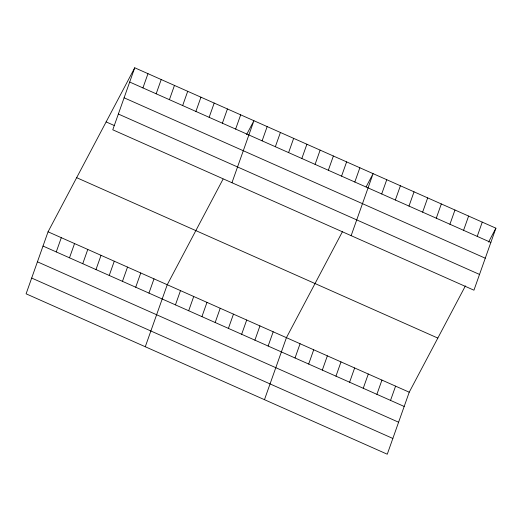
<?xml version="1.0" encoding="UTF-8"?>
<svg xmlns="http://www.w3.org/2000/svg" width="522" height="522" viewBox="0 0 522 522"><rect width="100%" height="100%" fill="white"/><g stroke="black" fill="none" stroke-linecap="round" stroke-linejoin="round"><path stroke-width="0.78" d="M134.735 67.782L112.772 129.795L473.943 290.199L495.9 228.186L134.735 67.782L48.057 231.801L26.1 293.814L387.265 454.218L409.228 392.205L465.409 285.886M56.259 251.93L61.302 237.68M69.498 257.816L74.548 243.565M142.93 87.918L147.974 73.667M82.744 263.695L87.787 249.444M156.169 93.797L161.22 79.546M95.983 269.58L101.033 255.33M169.415 99.676L174.459 85.425M109.228 275.459L114.272 261.209M182.661 105.561L187.705 91.311M122.468 281.338L127.518 267.088M195.9 111.44L200.944 97.19M135.713 287.224L140.757 272.973M209.146 117.32L214.19 103.075M148.953 293.103L154.003 278.852M222.385 123.205L227.435 108.954M145.286 346.745L167.242 284.731L223.051 179.131M235.631 129.084L240.675 114.833M175.444 304.868L180.488 290.617M231.957 182.726L253.92 120.719L246.586 134.598M188.683 310.747L193.727 296.496M262.116 140.849L267.16 126.598M201.929 316.632L206.973 302.382M275.355 146.728L280.405 132.477M215.168 322.511L220.219 308.261M288.601 152.613L293.645 138.363M228.414 328.39L233.458 314.14M301.84 158.492L306.89 144.242M241.653 334.276L246.704 320.025M315.086 164.378L320.13 150.127M254.899 340.155L259.943 325.904M328.331 170.257L333.375 156.006M268.138 346.034L273.189 331.783M341.571 176.136L346.615 161.885M264.471 399.682L286.428 337.669L342.615 231.35M354.816 182.021L359.86 167.771M295.028 357.975L300.072 343.73M351.143 235.663L373.106 173.65L366.137 186.837M308.672 364.036L313.715 349.786M381.699 193.962L386.75 179.712M322.315 370.098L327.359 355.847M395.343 200.017L400.394 185.767M335.959 376.16L341.003 361.909M408.987 206.079L414.037 191.828M349.603 382.215L354.647 367.964M422.631 212.141L427.681 197.89M363.247 388.277L368.297 374.026M436.275 218.196L441.325 203.945M376.891 394.338L381.941 380.088M449.918 224.258L454.969 210.007M390.534 400.394L395.585 386.143M463.569 230.319L468.612 216.069M477.212 236.381L482.256 222.131M488.566 242.064L495.9 228.186M129.684 82.032L490.856 242.436M124.105 97.797L485.271 258.201M118.357 114.031L479.522 274.435M106.129 121.907L114.227 125.502M76.662 177.676L437.827 338.08M48.057 231.801L409.228 392.205M43.013 246.051L404.178 406.455M37.434 261.816L398.599 422.22M31.679 278.05L392.851 438.454"/></g></svg>
